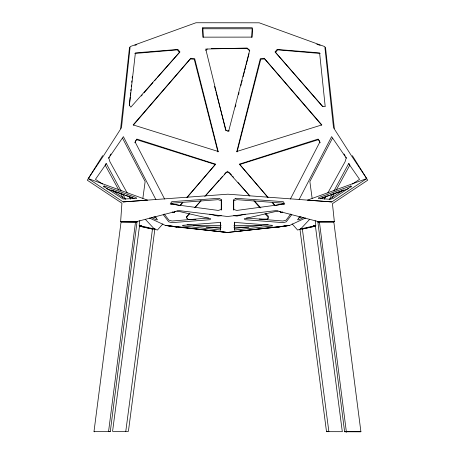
<?xml version="1.0" encoding="UTF-8"?>
<svg xmlns="http://www.w3.org/2000/svg" width="455" height="455" viewBox="0 0 455 455"><rect width="100%" height="100%" fill="white"/><g stroke="black" fill="none" stroke-linecap="round" stroke-linejoin="round"><path stroke-width="0.68" d="M233.728 210.176L233.762 200.553M233.614 206.82L233.648 200.746L236.856 199.66L283.272 203.203L283.931 204.369M220.533 230.037L220.624 222.404L182.705 225.333L182.478 225.947L220.533 230.037L220.544 222.108M234.462 230.054L234.376 222.404L272.295 225.333L272.522 225.947L234.462 230.054L234.456 222.108M203.089 37.441L202.725 27.755L252.241 27.732L251.933 37.111L203.095 37.151L202.725 27.755M251.888 37.498L252.298 29.461M122.588 221.619L120.638 221.596L121.923 203.203L87.303 180.225L102.642 155.661M129.305 105.458L130.187 97.023M130.335 95.618L130.625 92.809M130.847 90.704L130.989 89.299M131.285 86.49L131.432 85.085M131.722 82.275L131.87 80.871M132.166 78.061L132.308 76.656M120.649 128.464L129.51 47.28M135.493 222.131L121.07 221.858L136.989 221.875L135.493 222.131L108.574 431.38L110.332 431.385L137.029 221.875L121.07 221.858L94.02 431.363L94.412 431.875M141.329 225.788L139.48 226.141L112.573 431.357L125.836 431.385M152.482 229.075L125.779 431.38L128.407 431.38L154.916 228.609L152.482 229.075L139.492 226.152L141.386 225.794M139.816 220.641L139.15 225.526L154.302 228.939L145.259 219.253M142.864 198.312L145.145 181.568L122.668 138.439M236.822 151.475L260.294 58.723L264.201 58.251L321.844 124.903L236.822 151.475L237.066 151.953L260.755 59.264L264.639 58.922L321.662 125.153M235.371 106.993L235.9 104.94M238.528 94.68L239.051 92.627M240.803 85.79L241.332 83.737M241.679 82.366L242.208 80.313M243.084 76.895L244.483 71.424M244.835 70.053L245.888 65.952M246.235 64.582L249.039 53.639M103.973 187.102L104.371 186.015L136.068 197.533L136.648 198.471L123.021 199.023L103.376 186.226L104.371 186.015M134.811 142.785L136.119 140.123M218.173 151.475L133.156 124.903L190.793 58.251L194.706 58.723L218.173 151.475L217.934 151.953L194.245 59.264L190.361 58.922L133.338 125.153M290.387 199.04L319.848 142.034L318.164 139.065L239.393 164.153L268.063 197.487M299.094 199.58L331.615 136.637L346.204 157.959L345.095 161.707L327.788 193.005M332.332 138.439L309.855 181.568L312.136 198.312M332.133 194.285L329.437 199.284L343.605 189.894M333.816 191.157L348.644 163.646L349.673 164.164M332.116 197.595L334.459 193.295M336.131 190.224L349.855 165.04M324.392 199.148L326.087 196.077M171.069 204.369L171.728 203.203L218.144 199.66L221.352 200.746L221.386 206.82M108.495 158.186L109.206 156.986M109.911 155.792L110.974 153.995M88.253 178.576L147.602 200.155L123.157 201.923L88.253 178.576L104.002 155.064L121.479 127.707L130.153 46.581L195.98 22.75L259.236 22.813L324.83 46.626L333.521 127.707L350.964 155.007L366.747 178.576L331.837 201.923L307.398 200.155L366.747 178.576M121.178 191.163L106.345 163.658L95.453 179.327L102.54 184.025M290.762 213.987L286.098 220.14L282.947 221.016L246.371 217.996M291.78 214.646L286.252 221.818L283.198 222.649L245.006 219.714L244.284 218.758L278.142 210.921M275.116 51.944L277.078 49.447L319.603 52.882L325.211 106.635L322.521 106.498L275.116 51.944L322.959 106.663M300.055 216.608L297.53 219.782L298.935 219.782L303.991 217.353M267.574 219.276L268.319 218.377M174.219 212.468L175.141 211.387M180.208 205.461L182.512 202.765M187.119 197.373L215.596 164.158L136.836 139.065L135.152 142.034L164.613 199.04M174.913 211.461L173.992 212.536L172.246 211.956M179.998 205.552L182.774 202.327M186.937 197.487L215.596 164.158M141.312 95.994L142.244 94.924M144.099 92.792L152.908 82.651M154.763 80.518L156.617 78.385M157.544 77.316L179.884 51.944L177.922 49.447L135.397 52.882L129.402 105.321L130.858 107.147L179.884 51.944M275.662 52.234L277.726 49.879L320.274 53.474M189.798 213.463L186.539 217.154L186.948 218.497M194.928 207.656L200.985 200.797M205.643 195.519L219.156 180.214M220.089 179.162L222.421 176.523M224.287 174.407L226.146 172.297L229.701 172.826M162.896 223.877L157.396 230.065L154.091 228.882M189.616 213.378L186.305 217.069L188.143 219.395L195.957 219.361M194.825 207.571L200.985 200.712M204.773 196.492L227.5 171.16L249.875 195.855M309.741 219.253L300.698 228.939L315.85 225.526L315.178 220.641M205.774 50.437L207.326 49.038M352.46 184.025L359.547 179.327L348.644 163.646M105.321 164.17L106.345 163.658M298.656 217.99L301.193 216.79M239.995 231.038L277.908 227.062L289.71 225.396L305.601 217.956M350.629 186.015L318.932 197.533L318.335 198.454L330.154 199.301L333.071 198.528L351.624 186.226L350.629 186.015L351.027 187.102M320.525 198.403L329.09 195.309M330.404 194.831L342.916 190.309M320.235 198.829L348.587 188.597M300.909 228.882L297.604 230.065L292.104 223.877M134.845 45.386L136.847 44.675M282.748 211.956L281.008 212.536L280.081 211.461M239.393 164.153L239.774 164.488L318.619 139.588M245.279 214.14L236.97 216.074L233.711 215.676M275.838 205.393L283.38 203.658M300.493 228.689L302.365 229.03L315.423 226.124L342.319 431.693L328.811 431.676M154.899 228.592L152.436 229.07L139.48 226.141M227.489 131.273L229.24 130.938M135.448 222.131L136.989 221.875M289.71 225.396L277.908 227.062L289.71 225.396L227.5 232.477L165.29 225.396L149.399 217.979M221.289 215.676L218.03 216.074L209.721 214.14M234.353 228.393L268.228 224.673M227.5 232.477L177.086 227.062L165.29 225.396L227.5 232.477L283.954 226.249M134.725 53.474L177.274 49.879L179.338 52.234M208.629 217.996L172.053 221.016L168.902 220.14L164.238 213.987M123.157 201.923L227.892 194.2L331.837 201.923M332.434 221.619L334.345 221.602L332.446 203.669L367.697 180.225L352.358 155.667M259.168 219.094L267.688 219.06L268.444 216.347L266.061 213.719M334.345 221.602L318.642 221.67L275.997 210.602L227.5 216.5L179.003 210.602L136.358 221.67L120.638 221.596M317.857 221.875L333.816 221.858L360.912 431.738L344.594 431.715L317.857 221.875L333.816 221.858L317.903 221.875L319.438 222.131L346.352 431.715M193.426 225.617L221.136 225.555M233.927 225.526L261.642 225.47M211.353 48.577L247.201 48.594L249.738 50.897M206.234 227.199L221.13 227.199M233.898 227.199L248.794 227.199M360.912 431.738L344.623 431.715L346.027 431.715M202.697 28.756L252.332 28.796M299.964 229.28L326.514 431.67L328.635 431.67M93.986 431.363L110.36 431.385M326.514 431.67L328.874 431.676L302.365 229.03M187.039 224.73L220.647 228.393M165.29 225.396L177.086 227.062L171.108 226.26M313.489 225.771L315.423 226.124M313.626 225.765L315.4 226.135L302.296 229.036L300.516 228.66M171.626 203.675L179.173 205.404M176.858 210.921L210.716 218.758L209.994 219.714L171.802 222.649L168.748 221.818L163.22 214.646M136.381 139.588L215.226 164.488M316.794 44.186L320.138 45.381M112.084 190.309L124.596 194.831M125.91 195.309L133.156 197.931M106.413 188.597L134.106 198.596M153.773 216.807L156.338 217.99M151.009 217.348L156.065 219.782L157.47 219.782L154.945 216.608M111.395 189.894L124.971 198.898M254.635 201.11L260.829 207.941M230.167 173.366L231.555 174.976M232.488 176.051L233.415 177.12M238.056 182.489L249.658 195.912M253.839 200.746L259.873 207.725M264.981 213.634L268.228 217.388M272.221 202.321L274.996 205.552M239.774 164.488L267.881 197.373M272.488 202.765L274.792 205.461M279.859 211.387L280.781 212.468M346.181 431.715L346.579 432.233M344.025 153.995L345.089 155.792M345.794 156.986L346.505 158.186M127.212 193.011L109.905 161.707L108.79 157.965L123.385 136.642L155.9 199.58M128.907 196.077L130.608 199.148M105.145 165.04L118.869 190.224M120.541 193.295L122.884 197.595M122.867 194.285L125.563 199.284M318.881 140.123L320.189 142.785M214.544 86.416L215.613 90.517M215.971 91.882L226.146 130.812M325.49 47.28L334.345 128.424M221.238 200.553L221.272 210.176M221.602 199.864L221.261 209.454L218.241 210.432L170.244 203.999L171.74 201.656L219.168 198.289L221.602 199.864M249.704 50.26L228.694 130.989L225.714 130.329L205.728 49.06L247.116 48.025L249.704 50.26M235.832 198.289L233.398 199.864L233.739 209.454L236.759 210.432L284.756 203.999L283.26 201.656L235.832 198.289"/></g></svg>
